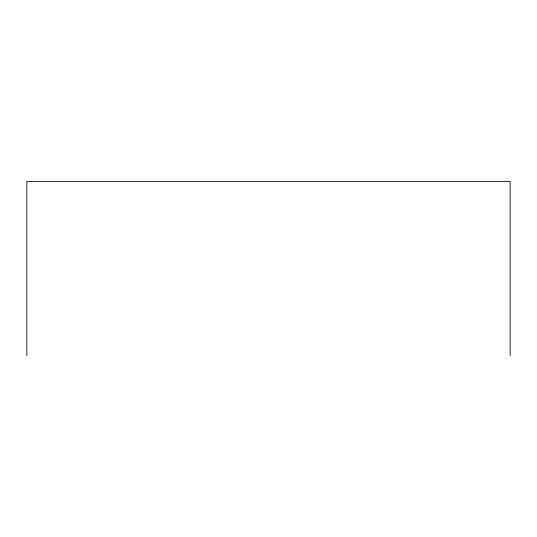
<?xml version="1.0" encoding="UTF-8"?>
<svg xmlns="http://www.w3.org/2000/svg" width="537" height="537" viewBox="0 0 537 537"><rect width="100%" height="100%" fill="white"/><g stroke="black" fill="none" stroke-linecap="round" stroke-linejoin="round"><path stroke-width="0.81" d="M510.15 355.635L510.15 181.365L26.85 181.365L26.85 355.635"/></g></svg>
